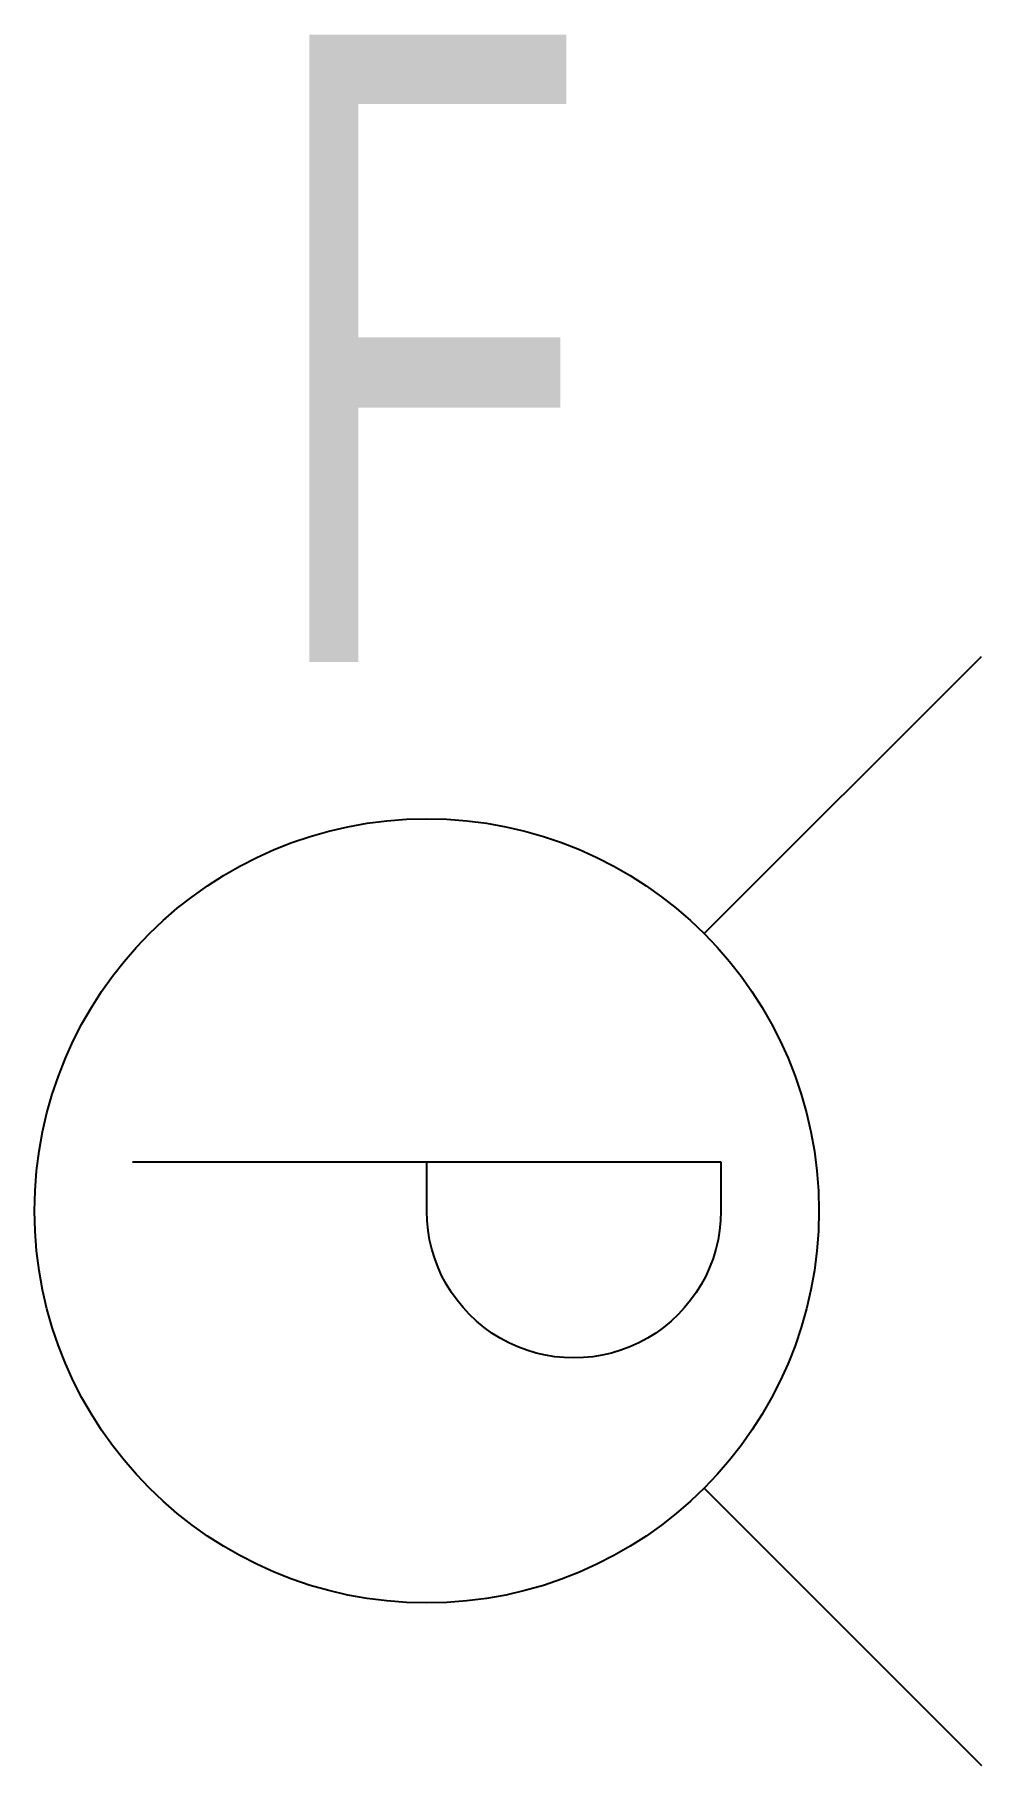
# Model space of a CAD drawing. Extents: x -1.25 to 1.77, y -1.77 to 3.75.
import ezdxf
from ezdxf.enums import TextEntityAlignment as Align

# ---------------------------------------------------------------- set-up
doc = ezdxf.new("R2010")
doc.units = 0
doc.header["$LTSCALE"] = 0.01
doc.header["$MEASUREMENT"] = 0
doc.layers.get('0').update_dxf_attribs({"lineweight": 20})
doc.styles.add('COA_Existing', font='arial.ttf', dxfattribs={"height": 2})

msp = doc.modelspace()

# ---------------------------------------------------------------- linework, layer by layer
at = {"color": 0, "linetype": 'ByBlock', "lineweight": -2, "flags": 128}
for points in [[(0.8839, 0.8839), (1.7678, 1.7678)], [(-0.9375, 0.1562), (0.9375, 0.1562)], [(0.8839, -0.8839), (1.7678, -1.7678)]]:
    msp.add_lwpolyline(points, dxfattribs=at)
msp.add_lwpolyline([(0.9375, 0.1562), (0.9375, 0, -1.000096), (0, 0), (0, 0.1562)], format="xyb", dxfattribs=at)
at = {"color": 0, "linetype": 'ByBlock', "lineweight": -2}
msp.add_circle((0, 0), 1.25, dxfattribs=at)

# ---------------------------------------------------------------- texts
at = {"color": 0, "linetype": 'ByBlock', "lineweight": -2, "style": 'COA_Existing', "width": 0.6}
msp.add_text('F', height=2, dxfattribs=at).set_placement((0, 1.75), align=Align.CENTER)

doc.saveas('drawing.dxf')
